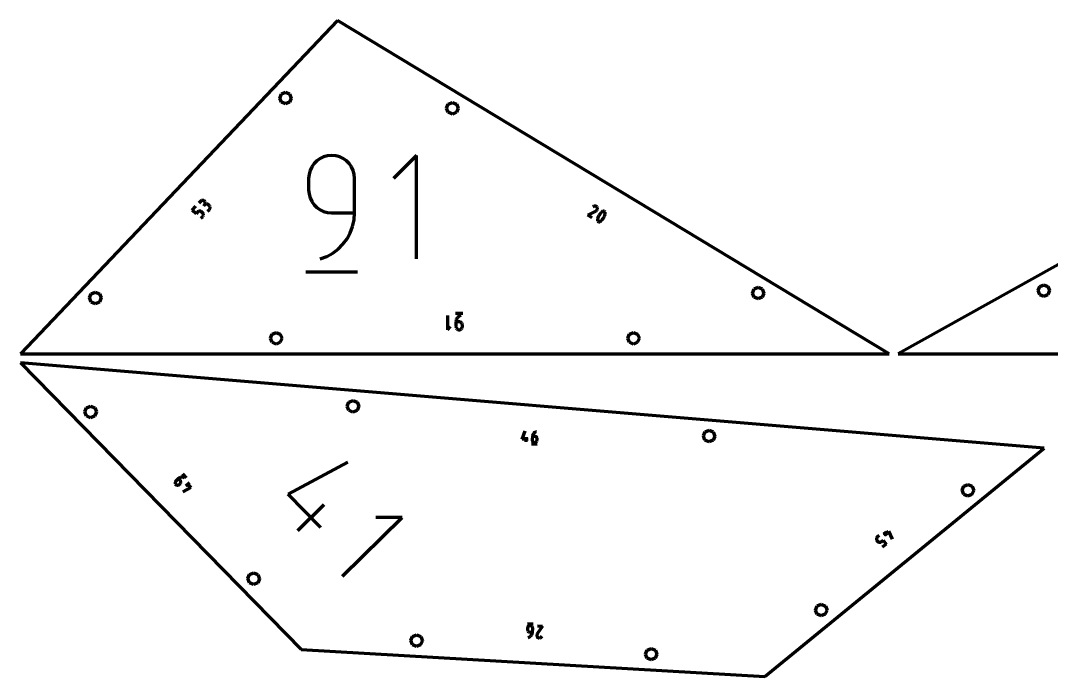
# Model space of a CAD drawing. Header units: inches. Extents: x -100 to 100, y -100 to -26.
# Drawn here: x -99.94 to -85.51, y -63.92 to -54.75 of the extents above; entities that cross this region are included whole.
import ezdxf

# ---------------------------------------------------------------- set-up
doc = ezdxf.new("R2010")
doc.units = ezdxf.units.IN
doc.header["$MEASUREMENT"] = 0
for name, color, linetype, lineweight in [('annotation', 7, 'Continuous', 0), ('boundary', 7, 'Continuous', 0), ('hole', 7, 'Continuous', 0)]:
    doc.layers.add(name, color=color, linetype=linetype, lineweight=lineweight)

msp = doc.modelspace()

# ---------------------------------------------------------------- linework, layer by layer
at = {"layer": 'annotation', "color": 1, "lineweight": 70}
for p, q in [((-95.747491, -56.674882), (-95.792416, -56.706689)), ((-95.697371, -56.651032), (-95.747491, -56.674882)), ((-95.642974, -56.636052), (-95.697371, -56.651032)), ((-95.585216, -56.630856), (-95.642974, -56.636052)), ((-95.527338, -56.636052), (-95.585216, -56.630856)), ((-95.585216, -56.630856), (-95.585216, -56.630856)), ((-95.472878, -56.651032), (-95.527338, -56.636052)), ((-95.422739, -56.674882), (-95.472878, -56.651032)), ((-95.377829, -56.706689), (-95.422739, -56.674882)), ((-94.397663, -56.630856), (-94.719833, -56.953116)), ((-94.397663, -58.08003), (-94.397663, -56.630856)), ((-95.863013, -56.790522), (-95.886851, -56.84072)), ((-95.831229, -56.74554), (-95.863013, -56.790522)), ((-95.792416, -56.706689), (-95.831229, -56.74554)), ((-95.339054, -56.74554), (-95.377829, -56.706689)), ((-95.307318, -56.790522), (-95.339054, -56.74554)), ((-95.283528, -56.84072), (-95.307318, -56.790522)), ((-95.901827, -56.895223), (-95.907023, -56.953116)), ((-95.907023, -56.953116), (-95.907023, -57.114247)), ((-95.886851, -56.84072), (-95.901827, -56.895223)), ((-95.26859, -56.895223), (-95.283528, -56.84072)), ((-95.26341, -56.953116), (-95.26859, -56.895223)), ((-95.26341, -57.436417), (-95.26341, -56.953116)), ((-95.26341, -56.953116), (-95.26341, -56.953116)), ((-95.907023, -57.114247), (-95.907023, -57.114247)), ((-95.907023, -57.114247), (-95.901827, -57.172137)), ((-95.901827, -57.172137), (-95.886851, -57.226631)), ((-95.886851, -57.226631), (-95.863013, -57.276818)), ((-97.535692, -57.397044), (-97.484813, -57.343543)), ((-97.482048, -57.448059), (-97.535692, -57.397044)), ((-97.416274, -57.271752), (-97.441714, -57.298503)), ((-97.411267, -57.267352), (-97.416274, -57.271752)), ((-97.405718, -57.264008), (-97.411267, -57.267352)), ((-97.399773, -57.261724), (-97.405718, -57.264008)), ((-97.393583, -57.260502), (-97.399773, -57.261724)), ((-97.387295, -57.260344), (-97.393583, -57.260502)), ((-97.381056, -57.261253), (-97.387295, -57.260344)), ((-97.375016, -57.263231), (-97.381056, -57.261253)), ((-97.362774, -57.322631), (-97.375512, -57.336025)), ((-97.375512, -57.336025), (-97.362774, -57.322631)), ((-97.369322, -57.266281), (-97.375016, -57.263231)), ((-97.364123, -57.270406), (-97.369322, -57.266281)), ((-97.35972, -57.275413), (-97.364123, -57.270406)), ((-97.364123, -57.270406), (-97.364123, -57.270406)), ((-97.362774, -57.322631), (-97.358631, -57.317409)), ((-97.357767, -57.318231), (-97.362774, -57.322631)), ((-97.362774, -57.322631), (-97.362774, -57.322631)), ((-97.35637, -57.280963), (-97.35972, -57.275413)), ((-97.358631, -57.317409), (-97.355571, -57.311698)), ((-97.352217, -57.314887), (-97.357767, -57.318231)), ((-97.354078, -57.286909), (-97.35637, -57.280963)), ((-97.355571, -57.311698), (-97.35359, -57.305645)), ((-97.352848, -57.293103), (-97.354078, -57.286909)), ((-97.35359, -57.305645), (-97.352683, -57.299397)), ((-97.352683, -57.299397), (-97.352848, -57.293103)), ((-97.346273, -57.312603), (-97.352217, -57.314887)), ((-97.340083, -57.31138), (-97.346273, -57.312603)), ((-97.333794, -57.311222), (-97.340083, -57.31138)), ((-97.327556, -57.312131), (-97.333794, -57.311222)), ((-97.321516, -57.31411), (-97.327556, -57.312131)), ((-97.315822, -57.31716), (-97.321516, -57.31411)), ((-97.321395, -57.412926), (-97.295955, -57.386175)), ((-97.310622, -57.321284), (-97.315822, -57.31716)), ((-97.297228, -57.334022), (-97.310622, -57.321284)), ((-97.310622, -57.321284), (-97.310622, -57.321284)), ((-97.292846, -57.339009), (-97.297228, -57.334022)), ((-97.295955, -57.386175), (-97.291811, -57.380954)), ((-97.295955, -57.386175), (-97.295955, -57.386175)), ((-97.289513, -57.344544), (-97.292846, -57.339009)), ((-97.291811, -57.380954), (-97.28875, -57.375244)), ((-97.287233, -57.350478), (-97.289513, -57.344544)), ((-97.28875, -57.375244), (-97.286766, -57.369193)), ((-97.286013, -57.356662), (-97.287233, -57.350478)), ((-97.286766, -57.369193), (-97.285856, -57.36295)), ((-97.285856, -57.36295), (-97.286013, -57.356662)), ((-95.863013, -57.276818), (-95.831229, -57.321785)), ((-95.831229, -57.321785), (-95.792416, -57.360621)), ((-95.792416, -57.360621), (-95.747491, -57.392414)), ((-95.747491, -57.392414), (-95.697371, -57.416252)), ((-91.921969, -57.344049), (-91.93094, -57.349509)), ((-91.915847, -57.341366), (-91.921969, -57.344049)), ((-91.909532, -57.339853), (-91.915847, -57.341366)), ((-91.903165, -57.339469), (-91.909532, -57.339853)), ((-91.896885, -57.340173), (-91.903165, -57.339469)), ((-91.890829, -57.341923), (-91.896885, -57.340173)), ((-91.885139, -57.344678), (-91.890829, -57.341923)), ((-91.879953, -57.348397), (-91.885139, -57.344678)), ((-91.880746, -57.405071), (-91.876089, -57.400549)), ((-91.87541, -57.353037), (-91.879953, -57.348397)), ((-91.876089, -57.400549), (-91.87236, -57.395374)), ((-91.87165, -57.358558), (-91.87541, -57.353037)), ((-91.87236, -57.395374), (-91.869598, -57.389687)), ((-91.868995, -57.364668), (-91.87165, -57.358558)), ((-91.87165, -57.358558), (-91.87165, -57.358558)), ((-91.869598, -57.389687), (-91.867842, -57.383631)), ((-91.867501, -57.370979), (-91.868995, -57.364668)), ((-91.867842, -57.383631), (-91.86713, -57.377347)), ((-91.86713, -57.377347), (-91.867501, -57.370979)), ((-97.456609, -57.421308), (-97.482048, -57.448059)), ((-97.451612, -57.416914), (-97.456609, -57.421308)), ((-97.446072, -57.413568), (-97.451612, -57.416914)), ((-97.440137, -57.411278), (-97.446072, -57.413568)), ((-97.433954, -57.410047), (-97.440137, -57.411278)), ((-97.427669, -57.40988), (-97.433954, -57.410047)), ((-97.42143, -57.410784), (-97.427669, -57.40988)), ((-97.415384, -57.412761), (-97.42143, -57.410784)), ((-97.409677, -57.415819), (-97.415384, -57.412761)), ((-97.415229, -57.511603), (-97.38979, -57.484853)), ((-97.404457, -57.419962), (-97.409677, -57.415819)), ((-97.391131, -57.432635), (-97.404457, -57.419962)), ((-97.404457, -57.419962), (-97.404457, -57.419962)), ((-97.38673, -57.437643), (-97.391131, -57.432635)), ((-97.38979, -57.484853), (-97.385656, -57.479641)), ((-97.38979, -57.484853), (-97.38979, -57.484853)), ((-97.383384, -57.443195), (-97.38673, -57.437643)), ((-97.385656, -57.479641), (-97.3826, -57.473936)), ((-97.381096, -57.449144), (-97.383384, -57.443195)), ((-97.3826, -57.473936), (-97.380619, -57.467885)), ((-97.379871, -57.455341), (-97.381096, -57.449144)), ((-97.380619, -57.467885), (-97.379711, -57.461638)), ((-97.379711, -57.461638), (-97.379871, -57.455341)), ((-95.697371, -57.416252), (-95.642974, -57.431224)), ((-95.642974, -57.431224), (-95.585216, -57.436417)), ((-95.585216, -57.436417), (-95.26341, -57.436417)), ((-95.291327, -57.62804), (-95.270535, -57.534125)), ((-95.270535, -57.534125), (-95.26341, -57.436417)), ((-92.002731, -57.468131), (-91.887379, -57.409323)), ((-91.939448, -57.506365), (-92.002731, -57.468131)), ((-91.887379, -57.409323), (-91.887257, -57.409279)), ((-91.887379, -57.409323), (-91.887379, -57.409323)), ((-91.887257, -57.409279), (-91.887137, -57.409232)), ((-91.887137, -57.409232), (-91.887019, -57.409182)), ((-91.887019, -57.409182), (-91.886902, -57.409129)), ((-91.886902, -57.409129), (-91.886784, -57.409072)), ((-91.886784, -57.409072), (-91.886665, -57.409011)), ((-91.886665, -57.409011), (-91.886544, -57.408945)), ((-91.886544, -57.408945), (-91.88642, -57.408873)), ((-91.88642, -57.408873), (-91.886293, -57.408796)), ((-91.886293, -57.408796), (-91.880746, -57.405071)), ((-91.886293, -57.408796), (-91.886293, -57.408796)), ((-91.865663, -57.535863), (-91.865751, -57.53758)), ((-91.865751, -57.53758), (-91.865712, -57.53929)), ((-91.865712, -57.53929), (-91.865547, -57.540988)), ((-91.863347, -57.51969), (-91.865663, -57.535863)), ((-91.865663, -57.535863), (-91.865663, -57.535863)), ((-91.865547, -57.540988), (-91.865258, -57.542669)), ((-91.865258, -57.542669), (-91.864845, -57.544326)), ((-91.864845, -57.544326), (-91.86431, -57.545953)), ((-91.86431, -57.545953), (-91.863654, -57.547546)), ((-91.863654, -57.547546), (-91.862877, -57.549098)), ((-91.859445, -57.503976), (-91.863347, -57.51969)), ((-91.85402, -57.488827), (-91.859445, -57.503976)), ((-91.847136, -57.474349), (-91.85402, -57.488827)), ((-91.838858, -57.460646), (-91.847136, -57.474349)), ((-91.829247, -57.447825), (-91.838858, -57.460646)), ((-91.830031, -57.557379), (-91.81678, -57.547848)), ((-91.81837, -57.435991), (-91.829247, -57.447825)), ((-91.806287, -57.425249), (-91.81837, -57.435991)), ((-91.81678, -57.547848), (-91.804677, -57.537116)), ((-91.793065, -57.415705), (-91.806287, -57.425249)), ((-91.804677, -57.537116), (-91.793785, -57.525289)), ((-91.793785, -57.525289), (-91.784168, -57.512471)), ((-91.789377, -57.413757), (-91.793065, -57.415705)), ((-91.793065, -57.415705), (-91.793065, -57.415705)), ((-91.78551, -57.412536), (-91.789377, -57.413757)), ((-91.781554, -57.412019), (-91.78551, -57.412536)), ((-91.784168, -57.512471), (-91.775889, -57.498769)), ((-91.777601, -57.412187), (-91.781554, -57.412019)), ((-91.773741, -57.413019), (-91.777601, -57.412187)), ((-91.775889, -57.498769), (-91.769013, -57.484287)), ((-91.770066, -57.414495), (-91.773741, -57.413019)), ((-91.766667, -57.416593), (-91.770066, -57.414495)), ((-91.769013, -57.484287), (-91.763602, -57.469132)), ((-91.763636, -57.419293), (-91.766667, -57.416593)), ((-91.761062, -57.422574), (-91.763636, -57.419293)), ((-91.763602, -57.469132), (-91.759721, -57.453408)), ((-91.76019, -57.424018), (-91.761062, -57.422574)), ((-91.761062, -57.422574), (-91.761062, -57.422574)), ((-91.75943, -57.42553), (-91.76019, -57.424018)), ((-91.759721, -57.453408), (-91.757433, -57.437221)), ((-91.758784, -57.427101), (-91.75943, -57.42553)), ((-91.758254, -57.428721), (-91.758784, -57.427101)), ((-91.757843, -57.430381), (-91.758254, -57.428721)), ((-91.757553, -57.43207), (-91.757843, -57.430381)), ((-91.757387, -57.43378), (-91.757553, -57.43207)), ((-91.757433, -57.437221), (-91.757346, -57.4355)), ((-91.757433, -57.437221), (-91.757433, -57.437221)), ((-91.757346, -57.4355), (-91.757387, -57.43378)), ((-95.324915, -57.716981), (-95.291327, -57.62804)), ((-91.862877, -57.549098), (-91.86198, -57.550603)), ((-91.86198, -57.550603), (-91.86198, -57.550603)), ((-91.86198, -57.550603), (-91.859417, -57.553842)), ((-91.859417, -57.553842), (-91.856392, -57.556509)), ((-91.856392, -57.556509), (-91.852998, -57.558583)), ((-91.852998, -57.558583), (-91.849327, -57.560043)), ((-91.849327, -57.560043), (-91.84547, -57.560866)), ((-91.84547, -57.560866), (-91.841521, -57.561033)), ((-91.841521, -57.561033), (-91.83757, -57.560522)), ((-91.83757, -57.560522), (-91.833709, -57.559311)), ((-91.833709, -57.559311), (-91.830031, -57.557379)), ((-91.830031, -57.557379), (-91.830031, -57.557379)), ((-95.426984, -57.875216), (-95.370425, -57.799766)), ((-95.370425, -57.799766), (-95.324915, -57.716981)), ((-95.569759, -57.999382), (-95.49372, -57.942148)), ((-95.49372, -57.942148), (-95.426984, -57.875216)), ((-95.746256, -58.08003), (-95.654229, -58.045736)), ((-95.746256, -58.08003), (-95.746256, -58.08003)), ((-95.654229, -58.045736), (-95.569759, -57.999382)), ((-95.947237, -58.261177), (-95.22265, -58.261177)), ((-93.750315, -58.844844), (-93.851137, -58.844844)), ((-93.965929, -58.870049), (-93.965929, -59.071694)), ((-93.844474, -58.946009), (-93.845465, -58.959604)), ((-93.845465, -58.959604), (-93.845465, -59.026853)), ((-93.800688, -58.959604), (-93.845465, -58.959604)), ((-93.841581, -58.932941), (-93.844474, -58.946009)), ((-93.836907, -58.920565), (-93.841581, -58.932941)), ((-93.830575, -58.909046), (-93.836907, -58.920565)), ((-93.822705, -58.898548), (-93.830575, -58.909046)), ((-93.813419, -58.889235), (-93.822705, -58.898548)), ((-93.802839, -58.881271), (-93.813419, -58.889235)), ((-93.791085, -58.874821), (-93.802839, -58.881271)), ((-93.792651, -58.960327), (-93.800688, -58.959604)), ((-93.785082, -58.96241), (-93.792651, -58.960327)), ((-93.77828, -58.870049), (-93.791085, -58.874821)), ((-93.778108, -58.965727), (-93.785082, -58.96241)), ((-93.77828, -58.870049), (-93.77828, -58.870049)), ((-93.771857, -58.970151), (-93.778108, -58.965727)), ((-93.766457, -58.975555), (-93.771857, -58.970151)), ((-93.762034, -58.981812), (-93.766457, -58.975555)), ((-93.758717, -58.988795), (-93.762034, -58.981812)), ((-93.756633, -58.996377), (-93.758717, -58.988795)), ((-93.965929, -59.071694), (-93.921101, -59.026853)), ((-93.845465, -59.026853), (-93.845465, -59.026853)), ((-93.845465, -59.026853), (-93.844745, -59.034908)), ((-93.844745, -59.034908), (-93.842666, -59.042492)), ((-93.842666, -59.042492), (-93.839356, -59.049477)), ((-93.839356, -59.049477), (-93.83494, -59.055736)), ((-93.83494, -59.055736), (-93.829545, -59.061142)), ((-93.829545, -59.061142), (-93.823296, -59.065568)), ((-93.823296, -59.065568), (-93.816319, -59.068886)), ((-93.816319, -59.068886), (-93.808741, -59.070971)), ((-93.808741, -59.070971), (-93.800688, -59.071694)), ((-93.800688, -59.071694), (-93.792651, -59.070971)), ((-93.800688, -59.071694), (-93.800688, -59.071694)), ((-93.792651, -59.070971), (-93.785082, -59.068886)), ((-93.785082, -59.068886), (-93.778108, -59.065568)), ((-93.778108, -59.065568), (-93.771857, -59.061142)), ((-93.771857, -59.061142), (-93.766457, -59.055736)), ((-93.766457, -59.055736), (-93.762034, -59.049477)), ((-93.762034, -59.049477), (-93.758717, -59.042492)), ((-93.758717, -59.042492), (-93.756633, -59.034908)), ((-93.75591, -59.004432), (-93.756633, -58.996377)), ((-93.756633, -59.034908), (-93.75591, -59.026853)), ((-93.75591, -59.026853), (-93.75591, -59.004432)), ((-93.75591, -59.004432), (-93.75591, -59.004432)), ((-92.920847, -60.600965), (-92.877193, -60.485369)), ((-92.864471, -60.639761), (-92.858823, -60.572135)), ((-92.774975, -60.562186), (-92.779201, -60.612795)), ((-92.773366, -60.551956), (-92.774975, -60.562186)), ((-92.741162, -60.56501), (-92.774975, -60.562186)), ((-92.770355, -60.54225), (-92.773366, -60.551956)), ((-92.766043, -60.533182), (-92.770355, -60.54225)), ((-92.76053, -60.524868), (-92.766043, -60.533182)), ((-92.753919, -60.517422), (-92.76053, -60.524868)), ((-92.746311, -60.510959), (-92.753919, -60.517422)), ((-92.737808, -60.505595), (-92.746311, -60.510959)), ((-92.735126, -60.56606), (-92.741162, -60.56501)), ((-92.728511, -60.501444), (-92.737808, -60.505595)), ((-92.729534, -60.568103), (-92.735126, -60.56606)), ((-92.724474, -60.571036), (-92.729534, -60.568103)), ((-92.718521, -60.498621), (-92.728511, -60.501444)), ((-92.720034, -60.574757), (-92.724474, -60.571036)), ((-92.716299, -60.579164), (-92.720034, -60.574757)), ((-92.718521, -60.498621), (-92.718521, -60.498621)), ((-92.836301, -60.608026), (-92.920847, -60.600965)), ((-92.787853, -60.665325), (-92.711719, -60.671684)), ((-92.779201, -60.612795), (-92.779201, -60.612795)), ((-92.779201, -60.612795), (-92.779163, -60.618923)), ((-92.779163, -60.618923), (-92.778068, -60.62478)), ((-92.778068, -60.62478), (-92.776004, -60.630263)), ((-92.776004, -60.630263), (-92.773059, -60.635266)), ((-92.773059, -60.635266), (-92.769321, -60.639687)), ((-92.769321, -60.639687), (-92.76488, -60.643422)), ((-92.76488, -60.643422), (-92.759823, -60.646367)), ((-92.759823, -60.646367), (-92.754239, -60.648417)), ((-92.754239, -60.648417), (-92.748215, -60.64947)), ((-92.748215, -60.64947), (-92.742089, -60.649432)), ((-92.748215, -60.64947), (-92.748215, -60.64947)), ((-92.742089, -60.649432), (-92.736235, -60.648337)), ((-92.736235, -60.648337), (-92.730758, -60.646272)), ((-92.730758, -60.646272), (-92.72576, -60.643325)), ((-92.72576, -60.643325), (-92.721345, -60.639585)), ((-92.721345, -60.639585), (-92.717616, -60.635139)), ((-92.717616, -60.635139), (-92.714676, -60.630074)), ((-92.713358, -60.584154), (-92.716299, -60.579164)), ((-92.714676, -60.630074), (-92.712628, -60.62448)), ((-92.711298, -60.589624), (-92.713358, -60.584154)), ((-92.712628, -60.62448), (-92.711576, -60.618443)), ((-92.711576, -60.618443), (-92.710169, -60.601598)), ((-92.710206, -60.595473), (-92.711298, -60.589624)), ((-92.710169, -60.601598), (-92.710206, -60.595473)), ((-92.710169, -60.601598), (-92.710169, -60.601598)), ((-96.19162, -61.372591), (-95.36042, -60.922186)), ((-97.728914, -61.153432), (-97.765342, -61.189064)), ((-97.721024, -61.146765), (-97.728914, -61.153432)), ((-97.705188, -61.177688), (-97.728914, -61.153432)), ((-97.712412, -61.141408), (-97.721024, -61.146765)), ((-97.703232, -61.137383), (-97.712412, -61.141408)), ((-97.693636, -61.134709), (-97.703232, -61.137383)), ((-97.683779, -61.13341), (-97.693636, -61.134709)), ((-97.673814, -61.133505), (-97.683779, -61.13341)), ((-97.663894, -61.135017), (-97.673814, -61.133505)), ((-97.616331, -61.144168), (-97.669753, -61.089552)), ((-97.654173, -61.137966), (-97.663894, -61.135017)), ((-97.644803, -61.142374), (-97.654173, -61.137966)), ((-97.644803, -61.142374), (-97.644803, -61.142374)), ((-97.775411, -61.21007), (-97.775481, -61.215857)), ((-97.775481, -61.215857), (-97.774567, -61.221587)), ((-97.774361, -61.204361), (-97.775411, -61.21007)), ((-97.774567, -61.221587), (-97.772668, -61.227125)), ((-97.772331, -61.198867), (-97.774361, -61.204361)), ((-97.772668, -61.227125), (-97.769782, -61.232334)), ((-97.769324, -61.193723), (-97.772331, -61.198867)), ((-97.769782, -61.232334), (-97.765907, -61.23708)), ((-97.765342, -61.189064), (-97.769324, -61.193723)), ((-97.765907, -61.23708), (-97.765907, -61.23708)), ((-97.765907, -61.23708), (-97.761257, -61.24105)), ((-97.765342, -61.189064), (-97.765342, -61.189064)), ((-97.761257, -61.24105), (-97.756117, -61.244046)), ((-97.756117, -61.244046), (-97.750624, -61.246065)), ((-97.750624, -61.246065), (-97.744915, -61.247106)), ((-97.744915, -61.247106), (-97.739125, -61.247167)), ((-97.739125, -61.247167), (-97.733391, -61.246247)), ((-97.733391, -61.246247), (-97.72785, -61.244343)), ((-97.72785, -61.244343), (-97.722637, -61.241453)), ((-97.722637, -61.241453), (-97.717891, -61.237576)), ((-97.717891, -61.237576), (-97.705745, -61.225697)), ((-97.705745, -61.225697), (-97.701765, -61.221037)), ((-97.705745, -61.225697), (-97.705745, -61.225697)), ((-97.701321, -61.182424), (-97.705188, -61.177688)), ((-97.701765, -61.221037), (-97.698762, -61.21589)), ((-97.698439, -61.187628), (-97.701321, -61.182424)), ((-97.698762, -61.21589), (-97.696736, -61.210394)), ((-97.69654, -61.193164), (-97.698439, -61.187628)), ((-97.696736, -61.210394), (-97.69569, -61.204682)), ((-97.695625, -61.198894), (-97.69654, -61.193164)), ((-97.69569, -61.204682), (-97.695625, -61.198894)), ((-97.557849, -61.27985), (-97.666489, -61.338719)), ((-97.575108, -61.213627), (-97.62362, -61.261079)), ((-97.617174, -61.2192), (-97.557849, -61.27985)), ((-95.737728, -61.836625), (-96.19162, -61.372591)), ((-96.059575, -61.879261), (-95.688411, -61.516209)), ((-95.435218, -62.517569), (-94.599496, -61.700114)), ((-94.599496, -61.700114), (-94.967071, -61.696104)), ((-87.962097, -61.992467), (-87.962677, -61.998227)), ((-87.962677, -61.998227), (-87.962275, -62.004019)), ((-87.962275, -62.004019), (-87.960876, -62.009707)), ((-87.960547, -61.986874), (-87.962097, -61.992467)), ((-87.960876, -62.009707), (-87.958465, -62.015157)), ((-87.958043, -61.981586), (-87.960547, -61.986874)), ((-87.958465, -62.015157), (-87.95503, -62.020231)), ((-87.954598, -61.976736), (-87.958043, -61.981586)), ((-87.950227, -61.97246), (-87.954598, -61.976736)), ((-87.923942, -61.951003), (-87.950227, -61.97246)), ((-87.950227, -61.97246), (-87.950227, -61.97246)), ((-87.89663, -62.038116), (-87.870345, -62.016659)), ((-87.870345, -62.016659), (-87.827316, -62.069368)), ((-87.859855, -61.898686), (-87.816941, -61.951255)), ((-87.858074, -61.941083), (-87.792352, -61.887431)), ((-87.792352, -61.887431), (-87.743454, -62.000909)), ((-87.95503, -62.020231), (-87.944341, -62.033325)), ((-87.944341, -62.033325), (-87.944341, -62.033325)), ((-87.944341, -62.033325), (-87.940059, -62.037705)), ((-87.940059, -62.037705), (-87.935208, -62.041152)), ((-87.935208, -62.041152), (-87.929922, -62.043653)), ((-87.929922, -62.043653), (-87.924337, -62.045197)), ((-87.924337, -62.045197), (-87.918587, -62.045771)), ((-87.918587, -62.045771), (-87.912807, -62.045362)), ((-87.912807, -62.045362), (-87.907131, -62.043958)), ((-87.907131, -62.043958), (-87.901694, -62.041546)), ((-87.901694, -62.041546), (-87.89663, -62.038116)), ((-87.827316, -62.069368), (-87.879885, -62.112282)), ((-92.763623, -63.192533), (-92.846594, -63.187743)), ((-92.845264, -63.245646), (-92.846323, -63.264003)), ((-92.846323, -63.264003), (-92.846323, -63.264003)), ((-92.846323, -63.264003), (-92.846113, -63.270663)), ((-92.846113, -63.270663), (-92.844762, -63.276993)), ((-92.844288, -63.239051), (-92.845264, -63.245646)), ((-92.844762, -63.276993), (-92.842369, -63.282885)), ((-92.842217, -63.23291), (-92.844288, -63.239051)), ((-92.842369, -63.282885), (-92.839031, -63.288229)), ((-92.839161, -63.227321), (-92.842217, -63.23291)), ((-92.83523, -63.222381), (-92.839161, -63.227321)), ((-92.839031, -63.288229), (-92.834847, -63.292917)), ((-92.830533, -63.21819), (-92.83523, -63.222381)), ((-92.834847, -63.292917), (-92.829913, -63.296839)), ((-92.825181, -63.214847), (-92.830533, -63.21819)), ((-92.829913, -63.296839), (-92.824329, -63.299888)), ((-92.819282, -63.212449), (-92.825181, -63.214847)), ((-92.824329, -63.299888), (-92.818191, -63.301954)), ((-92.812947, -63.211094), (-92.819282, -63.212449)), ((-92.818191, -63.301954), (-92.811598, -63.302928)), ((-92.806285, -63.210882), (-92.812947, -63.211094)), ((-92.811598, -63.302928), (-92.774749, -63.305055)), ((-92.799706, -63.211858), (-92.806285, -63.210882)), ((-92.806285, -63.210882), (-92.806285, -63.210882)), ((-92.793576, -63.213932), (-92.799706, -63.211858)), ((-92.787994, -63.216993), (-92.793576, -63.213932)), ((-92.78306, -63.220931), (-92.787994, -63.216993)), ((-92.778872, -63.225634), (-92.78306, -63.220931)), ((-92.779216, -63.326863), (-92.776212, -63.316224)), ((-92.77553, -63.230994), (-92.778872, -63.225634)), ((-92.776212, -63.316224), (-92.774749, -63.305055)), ((-92.773132, -63.236898), (-92.77553, -63.230994)), ((-92.774749, -63.305055), (-92.771565, -63.2499)), ((-92.771777, -63.243237), (-92.773132, -63.236898)), ((-92.771565, -63.2499), (-92.771777, -63.243237)), ((-92.771565, -63.2499), (-92.771565, -63.2499)), ((-92.633496, -63.220854), (-92.707924, -63.326556)), ((-92.707195, -63.2166), (-92.633496, -63.220854)), ((-92.834366, -63.375756), (-92.823581, -63.372407)), ((-92.834366, -63.375756), (-92.834366, -63.375756)), ((-92.823581, -63.372407), (-92.813587, -63.367634)), ((-92.813587, -63.367634), (-92.804489, -63.361563)), ((-92.804489, -63.361563), (-92.796396, -63.354322)), ((-92.796396, -63.354322), (-92.789415, -63.34604)), ((-92.789415, -63.34604), (-92.783652, -63.336844)), ((-92.783652, -63.336844), (-92.779216, -63.326863)), ((-92.713802, -63.339566), (-92.714682, -63.345874)), ((-92.714682, -63.345874), (-92.714469, -63.352183)), ((-92.714469, -63.352183), (-92.713196, -63.358349)), ((-92.711798, -63.333403), (-92.713802, -63.339566)), ((-92.713196, -63.358349), (-92.710895, -63.364228)), ((-92.708638, -63.327528), (-92.711798, -63.333403)), ((-92.710895, -63.364228), (-92.707598, -63.369678)), ((-92.708561, -63.3274), (-92.708638, -63.327528)), ((-92.708638, -63.327528), (-92.708638, -63.327528)), ((-92.708485, -63.327279), (-92.708561, -63.3274)), ((-92.708409, -63.327165), (-92.708485, -63.327279)), ((-92.708333, -63.327055), (-92.708409, -63.327165)), ((-92.708256, -63.32695), (-92.708333, -63.327055)), ((-92.708177, -63.326848), (-92.708256, -63.32695)), ((-92.708095, -63.326749), (-92.708177, -63.326848)), ((-92.708011, -63.326652), (-92.708095, -63.326749)), ((-92.707924, -63.326556), (-92.708011, -63.326652)), ((-92.707924, -63.326556), (-92.707924, -63.326556)), ((-92.707598, -63.369678), (-92.703337, -63.374553)), ((-92.703337, -63.374553), (-92.698144, -63.37871)), ((-92.698144, -63.37871), (-92.698144, -63.37871)), ((-92.698144, -63.37871), (-92.69225, -63.381832)), ((-92.69225, -63.381832), (-92.686076, -63.383811)), ((-92.686076, -63.383811), (-92.679763, -63.384676)), ((-92.679763, -63.384676), (-92.673455, -63.384456)), ((-92.673455, -63.384456), (-92.667293, -63.383178)), ((-92.667293, -63.383178), (-92.661419, -63.380871)), ((-92.661419, -63.380871), (-92.655977, -63.377564)), ((-92.655977, -63.377564), (-92.651107, -63.373284)), ((-92.651107, -63.373284), (-92.646952, -63.36806)), ((-92.646952, -63.36806), (-92.641578, -63.359057))]:
    msp.add_line(p, q, dxfattribs=at)
at = {"layer": 'boundary', "color": 5, "lineweight": 70}
for p, q in [((-95.502734, -54.745083), (-99.9375, -59.408371)), ((-87.784397, -59.408371), (-95.502734, -54.745083)), ((-79.424705, -54.822726), (-87.659397, -59.408371)), ((-99.9375, -59.408371), (-87.784397, -59.408371)), ((-87.659397, -59.408371), (-77.85546, -59.408371)), ((-85.615001, -60.72951), (-99.9375, -59.533371)), ((-99.9375, -59.533371), (-96.011249, -63.54736)), ((-89.525412, -63.921737), (-85.615001, -60.72951)), ((-96.011249, -63.54736), (-89.525412, -63.921737))]:
    msp.add_line(p, q, dxfattribs=at)
at = {"layer": 'hole', "color": 5, "lineweight": 70}
for p, q in [((-96.312352, -55.828488), (-96.288575, -55.771085)), ((-96.288575, -55.771085), (-96.231173, -55.747308)), ((-96.231173, -55.747308), (-96.17377, -55.771085)), ((-96.17377, -55.771085), (-96.149993, -55.828488)), ((-96.288575, -55.88589), (-96.312352, -55.828488)), ((-96.231173, -55.909667), (-96.288575, -55.88589)), ((-96.17377, -55.88589), (-96.231173, -55.909667)), ((-96.149993, -55.828488), (-96.17377, -55.88589)), ((-93.97764, -55.971143), (-93.953863, -55.91374)), ((-93.953863, -55.91374), (-93.89646, -55.889963)), ((-93.89646, -55.889963), (-93.839058, -55.91374)), ((-93.839058, -55.91374), (-93.815281, -55.971143)), ((-93.953863, -56.028545), (-93.97764, -55.971143)), ((-93.89646, -56.052322), (-93.953863, -56.028545)), ((-93.839058, -56.028545), (-93.89646, -56.052322)), ((-93.815281, -55.971143), (-93.839058, -56.028545)), ((-98.949435, -58.569058), (-98.892032, -58.545281)), ((-98.892032, -58.545281), (-98.83463, -58.569058)), ((-89.698093, -58.556772), (-89.674316, -58.49937)), ((-89.674316, -58.614175), (-89.698093, -58.556772)), ((-89.674316, -58.49937), (-89.616913, -58.475593)), ((-89.616913, -58.475593), (-89.559511, -58.49937)), ((-89.559511, -58.49937), (-89.535734, -58.556772)), ((-89.535734, -58.556772), (-89.559511, -58.614175)), ((-85.700978, -58.522963), (-85.677201, -58.465561)), ((-85.677201, -58.580366), (-85.700978, -58.522963)), ((-85.677201, -58.465561), (-85.619799, -58.441784)), ((-85.619799, -58.441784), (-85.562396, -58.465561)), ((-85.562396, -58.465561), (-85.538619, -58.522963)), ((-85.538619, -58.522963), (-85.562396, -58.580366)), ((-98.973211, -58.626461), (-98.949435, -58.569058)), ((-98.949435, -58.683863), (-98.973211, -58.626461)), ((-98.892032, -58.70764), (-98.949435, -58.683863)), ((-98.83463, -58.683863), (-98.892032, -58.70764)), ((-98.83463, -58.569058), (-98.810853, -58.626461)), ((-98.810853, -58.626461), (-98.83463, -58.683863)), ((-89.616913, -58.637952), (-89.674316, -58.614175)), ((-89.559511, -58.614175), (-89.616913, -58.637952)), ((-85.619799, -58.604143), (-85.677201, -58.580366)), ((-85.562396, -58.580366), (-85.619799, -58.604143)), ((-96.442128, -59.189621), (-96.418351, -59.132219)), ((-96.418351, -59.132219), (-96.360948, -59.108442)), ((-96.360948, -59.108442), (-96.303546, -59.132219)), ((-96.303546, -59.132219), (-96.279769, -59.189621)), ((-91.442128, -59.189621), (-91.418351, -59.132219)), ((-91.418351, -59.132219), (-91.360948, -59.108442)), ((-91.360948, -59.108442), (-91.303546, -59.132219)), ((-91.303546, -59.132219), (-91.279769, -59.189621)), ((-96.418351, -59.247024), (-96.442128, -59.189621)), ((-96.360948, -59.270801), (-96.418351, -59.247024)), ((-96.303546, -59.247024), (-96.360948, -59.270801)), ((-96.279769, -59.189621), (-96.303546, -59.247024)), ((-91.418351, -59.247024), (-91.442128, -59.189621)), ((-91.360948, -59.270801), (-91.418351, -59.247024)), ((-91.303546, -59.247024), (-91.360948, -59.270801)), ((-91.279769, -59.189621), (-91.303546, -59.247024)), ((-99.015827, -60.162806), (-98.958165, -60.139665)), ((-98.958165, -60.139665), (-98.901029, -60.164074)), ((-95.366957, -60.140473), (-95.342547, -60.083336)), ((-95.343816, -60.198134), (-95.366957, -60.140473)), ((-95.342547, -60.083336), (-95.284886, -60.060195)), ((-95.284886, -60.060195), (-95.227749, -60.084605)), ((-95.204608, -60.142266), (-95.229018, -60.199403)), ((-95.227749, -60.084605), (-95.204608, -60.142266)), ((-99.040236, -60.219942), (-99.015827, -60.162806)), ((-99.017095, -60.277604), (-99.040236, -60.219942)), ((-98.959959, -60.302014), (-99.017095, -60.277604)), ((-98.902297, -60.278872), (-98.959959, -60.302014)), ((-98.877887, -60.221736), (-98.902297, -60.278872)), ((-98.901029, -60.164074), (-98.877887, -60.221736)), ((-95.28668, -60.222544), (-95.343816, -60.198134)), ((-95.229018, -60.199403), (-95.28668, -60.222544)), ((-90.384303, -60.556597), (-90.359894, -60.499461)), ((-90.361162, -60.614259), (-90.384303, -60.556597)), ((-90.359894, -60.499461), (-90.302232, -60.47632)), ((-90.302232, -60.47632), (-90.245096, -60.500729)), ((-90.221954, -60.558391), (-90.246364, -60.615527)), ((-90.245096, -60.500729), (-90.221954, -60.558391)), ((-90.304026, -60.638669), (-90.361162, -60.614259)), ((-90.246364, -60.615527), (-90.304026, -60.638669)), ((-86.763232, -61.317311), (-86.738822, -61.260175)), ((-86.738822, -61.260175), (-86.68116, -61.237034)), ((-86.68116, -61.237034), (-86.624024, -61.261443)), ((-86.624024, -61.261443), (-86.600883, -61.319105)), ((-86.74009, -61.374973), (-86.763232, -61.317311)), ((-86.682954, -61.399383), (-86.74009, -61.374973)), ((-86.625292, -61.376241), (-86.682954, -61.399383)), ((-86.600883, -61.319105), (-86.625292, -61.376241)), ((-96.758103, -62.553073), (-96.733693, -62.495937)), ((-96.734961, -62.610735), (-96.758103, -62.553073)), ((-96.733693, -62.495937), (-96.676031, -62.472795)), ((-96.676031, -62.472795), (-96.618895, -62.497205)), ((-96.595754, -62.554867), (-96.620163, -62.612003)), ((-96.618895, -62.497205), (-96.595754, -62.554867)), ((-96.677825, -62.635144), (-96.734961, -62.610735)), ((-96.620163, -62.612003), (-96.677825, -62.635144)), ((-88.816198, -62.99323), (-88.791788, -62.936094)), ((-88.793057, -63.050892), (-88.816198, -62.99323)), ((-88.791788, -62.936094), (-88.734126, -62.912953)), ((-88.734126, -62.912953), (-88.67699, -62.937363)), ((-88.653849, -62.995024), (-88.678259, -63.052161)), ((-88.67699, -62.937363), (-88.653849, -62.995024)), ((-88.73592, -63.075302), (-88.793057, -63.050892)), ((-88.678259, -63.052161), (-88.73592, -63.075302)), ((-94.478626, -63.420501), (-94.454217, -63.363364)), ((-94.455485, -63.478163), (-94.478626, -63.420501)), ((-94.454217, -63.363364), (-94.396555, -63.340223)), ((-94.396555, -63.340223), (-94.339419, -63.364633)), ((-94.316278, -63.422295), (-94.340687, -63.479431)), ((-94.339419, -63.364633), (-94.316278, -63.422295)), ((-94.398349, -63.502572), (-94.455485, -63.478163)), ((-94.340687, -63.479431), (-94.398349, -63.502572)), ((-91.195172, -63.610029), (-91.170762, -63.552893)), ((-91.170762, -63.552893), (-91.113101, -63.529752)), ((-91.113101, -63.529752), (-91.055964, -63.554162)), ((-91.055964, -63.554162), (-91.032823, -63.611823)), ((-91.172031, -63.667691), (-91.195172, -63.610029)), ((-91.114894, -63.692101), (-91.172031, -63.667691)), ((-91.057233, -63.66896), (-91.114894, -63.692101)), ((-91.032823, -63.611823), (-91.057233, -63.66896))]:
    msp.add_line(p, q, dxfattribs=at)

doc.saveas('drawing.dxf')
